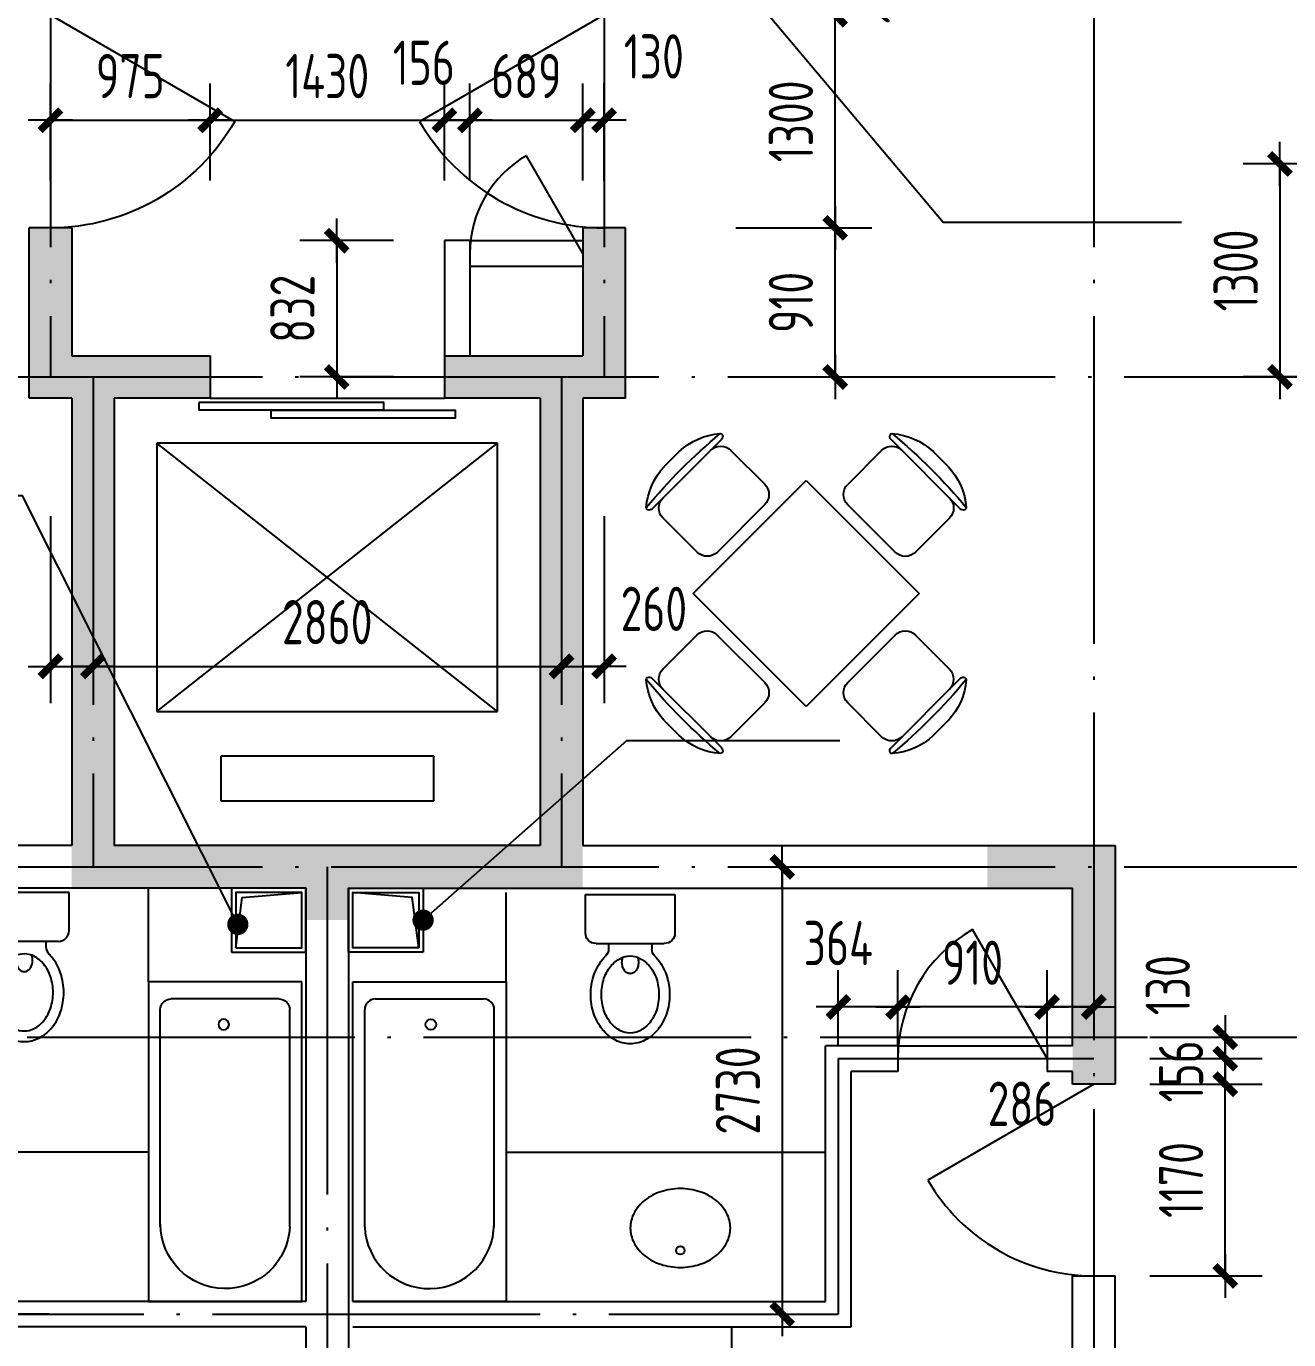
# Model space of a CAD drawing. Extents: x -726032 to 135930, y -151624 to 587044.
# Drawn here: x -375074 to -367367, y 469108 to 477124 of the extents above; entities that cross this region are included whole.
import ezdxf
from ezdxf.enums import TextEntityAlignment as Align

# ---------------------------------------------------------------- set-up
doc = ezdxf.new("R2010")
doc.units = 0
doc.header["$LTSCALE"] = 1000
doc.header["$MEASUREMENT"] = 0
doc.linetypes.add('DOTE', pattern=[2.42, 2, -0.2, 0.02, -0.2])
doc.layers.get('0').update_dxf_attribs({"linetype": 'CONTINUOUS'})
doc.layers.get('DEFPOINTS').update_dxf_attribs({"color": 1, "linetype": 'CONTINUOUS'})
for name, color, linetype in [('COLUMN', 170, 'CONTINUOUS'), ('DOTE', 8, 'DOTE'), ('GROUND', 45, 'CONTINUOUS'), ('LVTRY', 6, 'CONTINUOUS'), ('PUB_DIM', 245, 'CONTINUOUS'), ('STAIR', 42, 'CONTINUOUS'), ('WALL', 255, 'CONTINUOUS'), ('WINDOW', 155, 'CONTINUOUS'), ('WINDOW_TEXT', 7, 'CONTINUOUS'), ('家具', 252, 'CONTINUOUS'), ('引线', 213, 'CONTINUOUS')]:
    doc.layers.add(name, color=color, linetype=linetype)
doc.styles.add('DIM_FONT', font='isocp.shx', dxfattribs={"width": 0.8})
doc.styles.add('SIMPLEX', font='SIMPLEX.SHX')
doc.dimstyles.new('AXIS', dxfattribs={"dimtxt": 300, "dimasz": 1, "dimexe": 250, "dimexo": 300, "dimgap": 150, "dimtad": 1, "dimdec": 0, "dimzin": 0, "dimdsep": 46, "dimtxsty": 'DIM_FONT', "dimcen": 0.09, "dimse1": 1, "dimse2": 1, "dimclrt": 142, "dimadec": 0, "dimazin": 0, "dimtfac": 1, "dimtdec": 0, "dimtix": 1, "dimtmove": 2, "dimatfit": 3, "dimfxl": 1, "dimtolj": 1, "dimtzin": 0, "dimarcsym": 0})
doc.dimstyles.new('DIMA', dxfattribs={"dimtxt": 300, "dimasz": 1, "dimexe": 250, "dimexo": 300, "dimgap": 150, "dimtad": 1, "dimdec": 0, "dimzin": 0, "dimdsep": 46, "dimtxsty": 'DIM_FONT', "dimcen": 0.09, "dimse1": 1, "dimclrt": 142, "dimadec": 0, "dimazin": 0, "dimtfac": 1, "dimtdec": 0, "dimtix": 1, "dimtmove": 2, "dimatfit": 3, "dimfxl": 1, "dimtolj": 1, "dimtzin": 0, "dimarcsym": 0})
doc.dimstyles.new('DIMB', dxfattribs={"dimtxt": 300, "dimasz": 1, "dimexe": 250, "dimexo": 300, "dimgap": 150, "dimtad": 1, "dimdec": 0, "dimzin": 0, "dimdsep": 46, "dimtxsty": 'DIM_FONT', "dimcen": 0.09, "dimse2": 1, "dimclrt": 142, "dimadec": 0, "dimazin": 0, "dimtfac": 1, "dimtdec": 0, "dimtix": 1, "dimtmove": 2, "dimatfit": 3, "dimfxl": 1, "dimtolj": 1, "dimtzin": 0, "dimarcsym": 0})
doc.dimstyles.new('DIMN', dxfattribs={"dimtxt": 300, "dimasz": 1, "dimexe": 250, "dimexo": 300, "dimgap": 150, "dimtad": 1, "dimdec": 0, "dimzin": 0, "dimdsep": 46, "dimtxsty": 'DIM_FONT', "dimcen": 0.09, "dimclrt": 142, "dimadec": 0, "dimazin": 0, "dimtfac": 1, "dimtdec": 0, "dimtix": 1, "dimtmove": 2, "dimatfit": 3, "dimfxl": 1, "dimtolj": 1, "dimtzin": 0, "dimarcsym": 0})

# ---------------------------------------------------------------- blocks, each defined once
blk = doc.blocks.new('_DIMX')
blk.add_line((-150, 0), (150, 0))
at = {"const_width": 50}
blk.add_lwpolyline([(-70, -70), (70, 70)], dxfattribs=at)
blk = doc.blocks.new('*D530')
at = {"layer": 'DEFPOINTS', "color": 0, "transparency": 16777216}
for p in [(-373951.9, 476550.4), (-374926.9, 475913.9), (-373951.9, 475913.9)]:
    blk.add_point(p, dxfattribs=at)
at = {"layer": 'PUB_DIM', "color": 0, "lineweight": -2, "transparency": 16777216}
for p, q in [((-374926.9, 476183.9), (-374926.9, 476775.4)), ((-373951.9, 476183.9), (-373951.9, 476775.4)), ((-374926, 476550.4), (-373952.8, 476550.4))]:
    blk.add_line(p, q, dxfattribs=at)
at = {"layer": 'PUB_DIM', "color": 0, "lineweight": -2, "transparency": 16777216, "xscale": 0.9, "yscale": 0.9, "zscale": 0.9, "rotation": 180}
blk.add_blockref('_DIMX', (-374926.9, 476550.4), dxfattribs=at)
at = {"layer": 'PUB_DIM', "color": 0, "lineweight": -2, "transparency": 16777216, "xscale": 0.9, "yscale": 0.9, "zscale": 0.9}
blk.add_blockref('_DIMX', (-373951.9, 476550.4), dxfattribs=at)
at = {"layer": 'PUB_DIM', "color": 142, "transparency": 16777216, "insert": (-374439.4, 476820.4), "char_height": 270, "attachment_point": 5, "style": 'DIM_FONT'}
blk.add_mtext('\\A1;975', dxfattribs=at)
blk = doc.blocks.new('_LV29')
for p, q in [((-360, 0), (360, 0)), ((-360, -1500), (-360, 0)), ((360, 0), (360, -1500)), ((-254.1, -80), (254.1, -80)), ((-304.2, -1149.3), (-304.1, -130)), ((304.2, -1149.3), (304.1, -130)), ((360, -1500), (-360, -1500))]:
    blk.add_line(p, q)
blk.add_circle((6.2, -200), 25)
for centre, radius, start, end in [((-254.1, -130), 50, 90, 179.99558), ((254.1, -130), 50, 0.00442, 90), ((-0.7, -1136.2), 303.8, 182.45444, 359.74723)]:
    blk.add_arc(centre, radius, start, end)
blk = doc.blocks.new('*D532')
at = {"layer": 'DEFPOINTS', "color": 0, "transparency": 16777216}
for p in [(-374926.9, 474405.5), (-374666.9, 474405.5), (-374666.9, 473217.8)]:
    blk.add_point(p, dxfattribs=at)
at = {"layer": 'PUB_DIM', "color": 0, "lineweight": -2, "transparency": 16777216}
for p, q in [((-374926.9, 474135.5), (-374926.9, 472992.8)), ((-374927.8, 473217.8), (-374928.7, 473217.8)), ((-374926.9, 473217.8), (-374666.9, 473217.8)), ((-374666, 473217.8), (-374665.1, 473217.8))]:
    blk.add_line(p, q, dxfattribs=at)
at = {"layer": 'PUB_DIM', "color": 0, "lineweight": -2, "transparency": 16777216, "xscale": 0.9, "yscale": 0.9, "zscale": 0.9}
blk.add_blockref('_DIMX', (-374926.9, 473217.8), dxfattribs=at)
at = {"layer": 'PUB_DIM', "color": 0, "lineweight": -2, "transparency": 16777216, "xscale": 0.9, "yscale": 0.9, "zscale": 0.9, "rotation": 180}
blk.add_blockref('_DIMX', (-374666.9, 473217.8), dxfattribs=at)
at = {"layer": 'PUB_DIM', "color": 142, "transparency": 16777216, "insert": (-375317.6, 473568.9), "char_height": 270, "attachment_point": 5, "style": 'DIM_FONT'}
blk.add_mtext('\\A1;260', dxfattribs=at)
blk = doc.blocks.new('_DBLK')
blk.add_line((-0.5, 0), (0, -0.866))
blk.add_arc((-0.5, 0), 1, 300, 0)
at = {"layer": 'WINDOW_TEXT', "style": 'SIMPLEX', "flags": 9}
blk.add_attdef('A', text='', height=1, dxfattribs=at).set_placement((0, 1.5), align=Align.MIDDLE)
blk = doc.blocks.new('_LV5')
for p, q in [((210.1, 0), (-210.1, 0)), ((-210.1, 0), (-210.1, -180)), ((210.1, -180), (210.1, 0)), ((160.1, -230), (-160.1, -230)), ((-101.4, -230), (-101.4, -254.3)), ((101.4, -230), (101.4, -254.1))]:
    blk.add_line(p, q)
blk.add_lwpolyline([(-135.1, -469.4, 0.080312), (-123, -544.2, 0.089014), (-91.8, -601.5, 0.104918), (-45.6, -639.3, 0.119812), (0.1, -650.4, 0.119812), (45.8, -639.3, 0.104918), (92, -601.5, 0.089014), (123.2, -544.2, 0.080312), (135.3, -469.4, 0.080312), (123.2, -394.6, 0.089014), (92, -337.3, 0.104918), (45.8, -299.5, 0.119812), (0.1, -288.4, 0.119812), (-45.6, -299.5, 0.104918), (-91.8, -337.3, 0.089014), (-123, -394.6, 0.080312)], format="xyb", close=True)
for points in [[(-38.7, -318.5, 0.073567), (-35.6, -339.5, 0.084454), (-27.4, -356, 0.10642), (-14.1, -367.8, 0.129709), (0, -371.5, 0.129709), (14.1, -367.8, 0.10642), (27.4, -356, 0.084454), (35.6, -339.5, 0.073567), (38.7, -318.5, 0.073567), (35.6, -297.5, 0.014016), (34.7, -294.6, 0.10642)], [(-34.7, -294.7, 0.013578), (-35.6, -297.5, 0.073567), (-38.7, -318.5, 0.073567)]]:
    blk.add_lwpolyline(points, format="xyb")
for centre, radius, start, end in [((-160.1, -180), 50, 180, 270), ((160.1, -180), 50, 270, 0), ((52.2, -452.8), 234.6, 141.28635, 161.63333), ((20.4, -427.3), 193.8, 134.81437, 141.28635), ((-151.4, -254.3), 50, 314.81437, 0), ((151.4, -254.1), 50, 180, 225.25549), ((-20.2, -427.3), 193.8, 38.71365, 45.25549), ((-52, -452.8), 234.6, 18.36667, 38.71365), ((102.3, -469.4), 287.4, 161.63333, 180), ((-102.1, -469.4), 287.4, 0, 18.36667), ((102.3, -469.4), 287.4, 180, 198.36667), ((-102.1, -469.4), 287.4, 341.63333, 0), ((52.2, -486), 234.6, 198.36667, 218.71365), ((-52, -486), 234.6, 321.28635, 341.63333), ((20.4, -511.6), 193.8, 218.71365, 242.67141), ((-20.2, -511.6), 193.8, 297.32859, 321.28635), ((0.1, -550.8), 149.6, 242.67141, 270), ((0.1, -550.8), 149.6, 270, 297.32859)]:
    blk.add_arc(centre, radius, start, end)
blk = doc.blocks.new('*D1753')
at = {"layer": 'DEFPOINTS', "color": 0, "transparency": 16777216}
for p in [(-374666.9, 471994), (-375533.9, 469264), (-374666.9, 469264)]:
    blk.add_point(p, dxfattribs=at)
at = {"layer": 'PUB_DIM', "color": 0, "lineweight": -2, "transparency": 16777216}
for p, q in [((-375533.9, 471993.1), (-375533.9, 469264.9)), ((-374936.9, 469264), (-375758.9, 469264))]:
    blk.add_line(p, q, dxfattribs=at)
at = {"layer": 'PUB_DIM', "color": 0, "lineweight": -2, "transparency": 16777216, "xscale": 0.9, "yscale": 0.9, "zscale": 0.9}
for p, rotation in [((-375533.9, 471994), 90), ((-375533.9, 469264), 270)]:
    blk.add_blockref('_DIMX', p, dxfattribs=dict(at, rotation=rotation))
at = {"layer": 'PUB_DIM', "color": 142, "transparency": 16777216, "insert": (-375803.9, 470629), "char_height": 270, "attachment_point": 5, "rotation": 90, "style": 'DIM_FONT'}
blk.add_mtext('\\A1;2730', dxfattribs=at)
blk = doc.blocks.new('*D1792')
at = {"layer": 'DEFPOINTS', "color": 0, "transparency": 16777216}
for p in [(-368842.9, 471139.2), (-368842.9, 470628.3), (-368556.9, 470628.3)]:
    blk.add_point(p, dxfattribs=at)
at = {"layer": 'PUB_DIM', "color": 0, "lineweight": -2, "transparency": 16777216}
for p, q in [((-368842.9, 470898.3), (-368842.9, 471364.2)), ((-368557.8, 471139.2), (-368842, 471139.2))]:
    blk.add_line(p, q, dxfattribs=at)
at = {"layer": 'PUB_DIM', "color": 0, "lineweight": -2, "transparency": 16777216, "xscale": 0.9, "yscale": 0.9, "zscale": 0.9, "rotation": 180}
blk.add_blockref('_DIMX', (-368842.9, 471139.2), dxfattribs=at)
at = {"layer": 'PUB_DIM', "color": 0, "lineweight": -2, "transparency": 16777216, "xscale": 0.9, "yscale": 0.9, "zscale": 0.9}
blk.add_blockref('_DIMX', (-368556.9, 471139.2), dxfattribs=at)
at = {"layer": 'PUB_DIM', "color": 142, "transparency": 16777216, "insert": (-368995.5, 470548.3), "char_height": 270, "attachment_point": 5, "style": 'DIM_FONT'}
blk.add_mtext('\\A1;286', dxfattribs=at)
blk = doc.blocks.new('*D1793')
at = {"layer": 'DEFPOINTS', "color": 0, "transparency": 16777216}
for p in [(-369752.9, 471139.2), (-369752.9, 470628.3), (-368842.9, 470628.3)]:
    blk.add_point(p, dxfattribs=at)
at = {"layer": 'PUB_DIM', "color": 0, "lineweight": -2, "transparency": 16777216}
for p, q in [((-369752.9, 470898.3), (-369752.9, 471364.2)), ((-368843.8, 471139.2), (-369752, 471139.2))]:
    blk.add_line(p, q, dxfattribs=at)
at = {"layer": 'PUB_DIM', "color": 0, "lineweight": -2, "transparency": 16777216, "xscale": 0.9, "yscale": 0.9, "zscale": 0.9, "rotation": 180}
blk.add_blockref('_DIMX', (-369752.9, 471139.2), dxfattribs=at)
at = {"layer": 'PUB_DIM', "color": 0, "lineweight": -2, "transparency": 16777216, "xscale": 0.9, "yscale": 0.9, "zscale": 0.9}
blk.add_blockref('_DIMX', (-368842.9, 471139.2), dxfattribs=at)
at = {"layer": 'PUB_DIM', "color": 142, "transparency": 16777216, "insert": (-369297.9, 471409.2), "char_height": 270, "attachment_point": 5, "style": 'DIM_FONT'}
blk.add_mtext('\\A1;910', dxfattribs=at)
blk = doc.blocks.new('*D1794')
at = {"layer": 'DEFPOINTS', "color": 0, "transparency": 16777216}
for p in [(-370116.9, 471139.2), (-370116.9, 470628.3), (-369752.9, 470628.3)]:
    blk.add_point(p, dxfattribs=at)
at = {"layer": 'PUB_DIM', "color": 0, "lineweight": -2, "transparency": 16777216}
for p, q in [((-370116.9, 470898.3), (-370116.9, 471364.2)), ((-369753.8, 471139.2), (-370116, 471139.2))]:
    blk.add_line(p, q, dxfattribs=at)
at = {"layer": 'PUB_DIM', "color": 0, "lineweight": -2, "transparency": 16777216, "xscale": 0.9, "yscale": 0.9, "zscale": 0.9, "rotation": 180}
blk.add_blockref('_DIMX', (-370116.9, 471139.2), dxfattribs=at)
at = {"layer": 'PUB_DIM', "color": 0, "lineweight": -2, "transparency": 16777216, "xscale": 0.9, "yscale": 0.9, "zscale": 0.9}
blk.add_blockref('_DIMX', (-369752.9, 471139.2), dxfattribs=at)
at = {"layer": 'PUB_DIM', "color": 142, "transparency": 16777216, "insert": (-370116.9, 471529.2), "char_height": 270, "attachment_point": 5, "style": 'DIM_FONT'}
blk.add_mtext('\\A1;364', dxfattribs=at)
blk = doc.blocks.new('*D1795')
at = {"layer": 'DEFPOINTS', "color": 0, "transparency": 16777216}
for p in [(-368484.8, 470824), (-367754.6, 470824), (-368484.8, 470668)]:
    blk.add_point(p, dxfattribs=at)
at = {"layer": 'PUB_DIM', "color": 0, "lineweight": -2, "transparency": 16777216}
for p, q in [((-368214.8, 470824), (-367529.6, 470824)), ((-367754.6, 470824.9), (-367754.6, 470825.8)), ((-367754.6, 470668), (-367754.6, 470824)), ((-367754.6, 470667.1), (-367754.6, 470666.2))]:
    blk.add_line(p, q, dxfattribs=at)
at = {"layer": 'PUB_DIM', "color": 0, "lineweight": -2, "transparency": 16777216, "xscale": 0.9, "yscale": 0.9, "zscale": 0.9}
for p, rotation in [((-367754.6, 470824), 270), ((-367754.6, 470668), 90)]:
    blk.add_blockref('_DIMX', p, dxfattribs=dict(at, rotation=rotation))
at = {"layer": 'PUB_DIM', "color": 142, "transparency": 16777216, "insert": (-368024.6, 470746), "char_height": 270, "attachment_point": 5, "rotation": 90, "style": 'DIM_FONT'}
blk.add_mtext('\\A1;156', dxfattribs=at)
blk = doc.blocks.new('*D590')
at = {"layer": 'DEFPOINTS', "color": 0, "transparency": 16777216}
for p in [(-368484.8, 470954), (-367754.6, 470954), (-368484.8, 470824)]:
    blk.add_point(p, dxfattribs=at)
at = {"layer": 'PUB_DIM', "color": 0, "lineweight": -2, "transparency": 16777216}
for p, q in [((-368214.8, 470954), (-367529.6, 470954)), ((-367754.6, 470954.9), (-367754.6, 470955.8)), ((-367754.6, 470824), (-367754.6, 470954)), ((-368214.8, 470824), (-367529.6, 470824)), ((-367754.6, 470823.1), (-367754.6, 470822.2))]:
    blk.add_line(p, q, dxfattribs=at)
at = {"layer": 'PUB_DIM', "color": 0, "lineweight": -2, "transparency": 16777216, "xscale": 0.9, "yscale": 0.9, "zscale": 0.9}
for p, rotation in [((-367754.6, 470954), 270), ((-367754.6, 470824), 90)]:
    blk.add_blockref('_DIMX', p, dxfattribs=dict(at, rotation=rotation))
at = {"layer": 'PUB_DIM', "color": 142, "transparency": 16777216, "insert": (-368105.6, 471271.9), "char_height": 270, "attachment_point": 5, "rotation": 90, "style": 'DIM_FONT'}
blk.add_mtext('\\A1;130', dxfattribs=at)
blk = doc.blocks.new('*D591')
at = {"layer": 'DEFPOINTS', "color": 0, "transparency": 16777216}
for p in [(-368484.8, 470668), (-367754.6, 470668), (-368484.8, 469498)]:
    blk.add_point(p, dxfattribs=at)
at = {"layer": 'PUB_DIM', "color": 0, "lineweight": -2, "transparency": 16777216}
for p, q in [((-368214.8, 470668), (-367529.6, 470668)), ((-367754.6, 469498.9), (-367754.6, 470667.1)), ((-368214.8, 469498), (-367529.6, 469498))]:
    blk.add_line(p, q, dxfattribs=at)
at = {"layer": 'PUB_DIM', "color": 0, "lineweight": -2, "transparency": 16777216, "xscale": 0.9, "yscale": 0.9, "zscale": 0.9}
for p, rotation in [((-367754.6, 470668), 90), ((-367754.6, 469498), 270)]:
    blk.add_blockref('_DIMX', p, dxfattribs=dict(at, rotation=rotation))
at = {"layer": 'PUB_DIM', "color": 142, "transparency": 16777216, "insert": (-368024.6, 470083), "char_height": 270, "attachment_point": 5, "rotation": 90, "style": 'DIM_FONT'}
blk.add_mtext('\\A1;1170', dxfattribs=at)
blk = doc.blocks.new('*D593')
at = {"layer": 'DEFPOINTS', "color": 0, "transparency": 16777216}
for p in [(-366431.9, 476284), (-367420.9, 474984), (-366457.9, 474984)]:
    blk.add_point(p, dxfattribs=at)
at = {"layer": 'PUB_DIM', "color": 0, "lineweight": -2, "transparency": 16777216}
for p, q in [((-366701.9, 476284), (-367645.9, 476284)), ((-367420.9, 476283.1), (-367420.9, 474984.9)), ((-366727.9, 474984), (-367645.9, 474984))]:
    blk.add_line(p, q, dxfattribs=at)
at = {"layer": 'PUB_DIM', "color": 0, "lineweight": -2, "transparency": 16777216, "xscale": 0.9, "yscale": 0.9, "zscale": 0.9}
for p, rotation in [((-367420.9, 476284), 90), ((-367420.9, 474984), 270)]:
    blk.add_blockref('_DIMX', p, dxfattribs=dict(at, rotation=rotation))
at = {"layer": 'PUB_DIM', "color": 142, "transparency": 16777216, "insert": (-367690.9, 475634), "char_height": 270, "attachment_point": 5, "rotation": 90, "style": 'DIM_FONT'}
blk.add_mtext('\\A1;1300', dxfattribs=at)
blk = doc.blocks.new('*D1803')
at = {"layer": 'DEFPOINTS', "color": 0, "transparency": 16777216}
for p in [(-371546.9, 476550.4), (-371676.9, 475913.9), (-371546.9, 475913.9)]:
    blk.add_point(p, dxfattribs=at)
at = {"layer": 'PUB_DIM', "color": 0, "lineweight": -2, "transparency": 16777216}
for p, q in [((-371546.9, 476183.9), (-371546.9, 476775.4)), ((-371677.8, 476550.4), (-371678.7, 476550.4)), ((-371676.9, 476550.4), (-371546.9, 476550.4)), ((-371546, 476550.4), (-371545.1, 476550.4))]:
    blk.add_line(p, q, dxfattribs=at)
at = {"layer": 'PUB_DIM', "color": 0, "lineweight": -2, "transparency": 16777216, "xscale": 0.9, "yscale": 0.9, "zscale": 0.9}
blk.add_blockref('_DIMX', (-371676.9, 476550.4), dxfattribs=at)
at = {"layer": 'PUB_DIM', "color": 0, "lineweight": -2, "transparency": 16777216, "xscale": 0.9, "yscale": 0.9, "zscale": 0.9, "rotation": 180}
blk.add_blockref('_DIMX', (-371546.9, 476550.4), dxfattribs=at)
at = {"layer": 'PUB_DIM', "color": 142, "transparency": 16777216, "insert": (-371243.1, 476940.4), "char_height": 270, "attachment_point": 5, "style": 'DIM_FONT'}
blk.add_mtext('\\A1;130', dxfattribs=at)
blk = doc.blocks.new('*D598')
at = {"layer": 'DEFPOINTS', "color": 0, "transparency": 16777216}
for p in [(-372365.9, 476550.4), (-372521.9, 475913.9), (-372365.9, 475913.9)]:
    blk.add_point(p, dxfattribs=at)
at = {"layer": 'PUB_DIM', "color": 0, "lineweight": -2, "transparency": 16777216}
for p, q in [((-372521.9, 476183.9), (-372521.9, 476775.4)), ((-372365.9, 476183.9), (-372365.9, 476775.4)), ((-372522.8, 476550.4), (-372523.7, 476550.4)), ((-372521.9, 476550.4), (-372365.9, 476550.4)), ((-372365, 476550.4), (-372364.1, 476550.4))]:
    blk.add_line(p, q, dxfattribs=at)
at = {"layer": 'PUB_DIM', "color": 0, "lineweight": -2, "transparency": 16777216, "xscale": 0.9, "yscale": 0.9, "zscale": 0.9}
blk.add_blockref('_DIMX', (-372521.9, 476550.4), dxfattribs=at)
at = {"layer": 'PUB_DIM', "color": 0, "lineweight": -2, "transparency": 16777216, "xscale": 0.9, "yscale": 0.9, "zscale": 0.9, "rotation": 180}
blk.add_blockref('_DIMX', (-372365.9, 476550.4), dxfattribs=at)
at = {"layer": 'PUB_DIM', "color": 142, "transparency": 16777216, "insert": (-372647.3, 476901.4), "char_height": 270, "attachment_point": 5, "style": 'DIM_FONT'}
blk.add_mtext('\\A1;156', dxfattribs=at)
blk = doc.blocks.new('*D599')
at = {"layer": 'DEFPOINTS', "color": 0, "transparency": 16777216}
for p in [(-372521.9, 476550.4), (-373951.9, 475913.9), (-372521.9, 475913.9)]:
    blk.add_point(p, dxfattribs=at)
at = {"layer": 'PUB_DIM', "color": 0, "lineweight": -2, "transparency": 16777216}
for p, q in [((-373951.9, 476183.9), (-373951.9, 476775.4)), ((-372521.9, 476183.9), (-372521.9, 476775.4)), ((-373951, 476550.4), (-372522.8, 476550.4))]:
    blk.add_line(p, q, dxfattribs=at)
at = {"layer": 'PUB_DIM', "color": 0, "lineweight": -2, "transparency": 16777216, "xscale": 0.9, "yscale": 0.9, "zscale": 0.9, "rotation": 180}
blk.add_blockref('_DIMX', (-373951.9, 476550.4), dxfattribs=at)
at = {"layer": 'PUB_DIM', "color": 0, "lineweight": -2, "transparency": 16777216, "xscale": 0.9, "yscale": 0.9, "zscale": 0.9}
blk.add_blockref('_DIMX', (-372521.9, 476550.4), dxfattribs=at)
at = {"layer": 'PUB_DIM', "color": 142, "transparency": 16777216, "insert": (-373236.9, 476820.4), "char_height": 270, "attachment_point": 5, "style": 'DIM_FONT'}
blk.add_mtext('\\A1;1430', dxfattribs=at)
blk = doc.blocks.new('*D600')
at = {"layer": 'DEFPOINTS', "color": 0, "transparency": 16777216}
for p in [(-371676.9, 476550.4), (-372365.9, 475913.9), (-371676.9, 475913.9)]:
    blk.add_point(p, dxfattribs=at)
at = {"layer": 'PUB_DIM', "color": 0, "lineweight": -2, "transparency": 16777216}
for p, q in [((-372365.9, 476183.9), (-372365.9, 476775.4)), ((-371676.9, 476183.9), (-371676.9, 476775.4)), ((-372365, 476550.4), (-371677.8, 476550.4))]:
    blk.add_line(p, q, dxfattribs=at)
at = {"layer": 'PUB_DIM', "color": 0, "lineweight": -2, "transparency": 16777216, "xscale": 0.9, "yscale": 0.9, "zscale": 0.9, "rotation": 180}
blk.add_blockref('_DIMX', (-372365.9, 476550.4), dxfattribs=at)
at = {"layer": 'PUB_DIM', "color": 0, "lineweight": -2, "transparency": 16777216, "xscale": 0.9, "yscale": 0.9, "zscale": 0.9}
blk.add_blockref('_DIMX', (-371676.9, 476550.4), dxfattribs=at)
at = {"layer": 'PUB_DIM', "color": 142, "transparency": 16777216, "insert": (-372021.4, 476820.4), "char_height": 270, "attachment_point": 5, "style": 'DIM_FONT'}
blk.add_mtext('\\A1;689', dxfattribs=at)
blk = doc.blocks.new('_LIFTD')
for points in [[(-0.5476, -0.6024), (-0.5476, -0.7742), (0.2411, -0.7742), (0.2411, -0.6024), (-0.5476, -0.6024)], [(-0.2411, -0.7836), (-0.2411, -0.9554), (0.5476, -0.9554), (0.5476, -0.7836), (-0.2411, -0.7836)]]:
    blk.add_lwpolyline(points)
blk = doc.blocks.new('_LV4')
blk.add_lwpolyline([(0, -520, 0.078966), (92.3, -505.3, 0.088152), (166.2, -465.8, 0.105269), (218.1, -403.4, 0.121685), (235, -335, 0.121685), (218.1, -266.6, 0.105269), (166.2, -204.2, 0.088152), (92.3, -164.7, 0.078966), (0, -150, 0.078966), (-92.3, -164.7, 0.088152), (-166.2, -204.2, 0.105269), (-218.1, -266.6, 0.121685), (-235, -335, 0.121685), (-218.1, -403.4, 0.105269), (-166.2, -465.8, 0.088152), (-92.3, -505.3, 0.078966)], format="xyb", close=True)
blk.add_circle((0, -230), 20)
blk = doc.blocks.new('*D603')
at = {"layer": 'DEFPOINTS', "color": 0, "transparency": 16777216}
for p in [(-372563.3, 475816), (-373179.2, 474984), (-372563.3, 474984)]:
    blk.add_point(p, dxfattribs=at)
at = {"layer": 'PUB_DIM', "color": 0, "lineweight": -2, "transparency": 16777216}
for p, q in [((-372833.3, 475816), (-373404.2, 475816)), ((-373179.2, 475815.1), (-373179.2, 474984.9)), ((-372833.3, 474984), (-373404.2, 474984))]:
    blk.add_line(p, q, dxfattribs=at)
at = {"layer": 'PUB_DIM', "color": 0, "lineweight": -2, "transparency": 16777216, "xscale": 0.9, "yscale": 0.9, "zscale": 0.9}
for p, rotation in [((-373179.2, 475816), 90), ((-373179.2, 474984), 270)]:
    blk.add_blockref('_DIMX', p, dxfattribs=dict(at, rotation=rotation))
at = {"layer": 'PUB_DIM', "color": 142, "transparency": 16777216, "insert": (-373449.3, 475400), "char_height": 270, "attachment_point": 5, "rotation": 90, "style": 'DIM_FONT'}
blk.add_mtext('\\A1;832', dxfattribs=at)
blk = doc.blocks.new('M_A1SFU')
blk.add_line((-0.5, 0), (0, -0.866))
blk.add_arc((-0.5, 0), 1, 300, 0)
blk = doc.blocks.new('*D1808')
at = {"layer": 'DEFPOINTS', "color": 0, "transparency": 16777216}
for p in [(-371013.2, 475894), (-370136.5, 475894), (-371013.2, 474984)]:
    blk.add_point(p, dxfattribs=at)
at = {"layer": 'PUB_DIM', "color": 0, "lineweight": -2, "transparency": 16777216}
for p, q in [((-370743.2, 475894), (-369911.5, 475894)), ((-370136.5, 474984.9), (-370136.5, 475893.1))]:
    blk.add_line(p, q, dxfattribs=at)
at = {"layer": 'PUB_DIM', "color": 0, "lineweight": -2, "transparency": 16777216, "xscale": 0.9, "yscale": 0.9, "zscale": 0.9}
for p, rotation in [((-370136.5, 475894), 90), ((-370136.5, 474984), 270)]:
    blk.add_blockref('_DIMX', p, dxfattribs=dict(at, rotation=rotation))
at = {"layer": 'PUB_DIM', "color": 142, "transparency": 16777216, "insert": (-370406.5, 475439), "char_height": 270, "attachment_point": 5, "rotation": 90, "style": 'DIM_FONT'}
blk.add_mtext('\\A1;910', dxfattribs=at)
blk = doc.blocks.new('*D1809')
at = {"layer": 'DEFPOINTS', "color": 0, "transparency": 16777216}
for p in [(-371013.2, 477194), (-370136.5, 477194), (-371013.2, 475894)]:
    blk.add_point(p, dxfattribs=at)
at = {"layer": 'PUB_DIM', "color": 0, "lineweight": -2, "transparency": 16777216}
for p, q in [((-370743.2, 477194), (-369911.5, 477194)), ((-370136.5, 475894.9), (-370136.5, 477193.1))]:
    blk.add_line(p, q, dxfattribs=at)
at = {"layer": 'PUB_DIM', "color": 0, "lineweight": -2, "transparency": 16777216, "xscale": 0.9, "yscale": 0.9, "zscale": 0.9}
for p, rotation in [((-370136.5, 477194), 90), ((-370136.5, 475894), 270)]:
    blk.add_blockref('_DIMX', p, dxfattribs=dict(at, rotation=rotation))
at = {"layer": 'PUB_DIM', "color": 142, "transparency": 16777216, "insert": (-370406.5, 476544), "char_height": 270, "attachment_point": 5, "rotation": 90, "style": 'DIM_FONT'}
blk.add_mtext('\\A1;1300', dxfattribs=at)
blk = doc.blocks.new('*D1810')
at = {"layer": 'DEFPOINTS', "color": 0, "transparency": 16777216}
for p in [(-371013.2, 477324), (-370136.5, 477324), (-371013.2, 477194)]:
    blk.add_point(p, dxfattribs=at)
at = {"layer": 'PUB_DIM', "color": 0, "lineweight": -2, "transparency": 16777216}
for p, q in [((-370743.2, 477324), (-369911.5, 477324)), ((-370136.5, 477324.9), (-370136.5, 477325.8)), ((-370136.5, 477194), (-370136.5, 477324)), ((-370136.5, 477193.1), (-370136.5, 477192.2))]:
    blk.add_line(p, q, dxfattribs=at)
at = {"layer": 'PUB_DIM', "color": 0, "lineweight": -2, "transparency": 16777216, "xscale": 0.9, "yscale": 0.9, "zscale": 0.9}
for p, rotation in [((-370136.5, 477324), 270), ((-370136.5, 477194), 90)]:
    blk.add_blockref('_DIMX', p, dxfattribs=dict(at, rotation=rotation))
at = {"layer": 'PUB_DIM', "color": 142, "transparency": 16777216, "insert": (-369746.5, 477324), "char_height": 270, "attachment_point": 5, "rotation": 90, "style": 'DIM_FONT'}
blk.add_mtext('\\A1;130', dxfattribs=at)
blk = doc.blocks.new('M_C31TFZ')
for p, q in [((-728.8, 395.1), (-403.6, 720.3)), ((392.7, 720.5), (717.9, 395.3)), ((-672, 593.4), (-601.9, 663.5)), ((-359.4, 669.1), (-200.3, 510)), ((348.5, 669.3), (189.4, 510.2)), ((591, 663.6), (661.1, 593.5)), ((-5.3, 527.4), (-535.7, -3)), ((525, -3), (-5.3, 527.4)), ((-423, 191.8), (-200.3, 414.5)), ((189.4, 414.7), (412.1, 192)), ((-677.6, 350.9), (-518.5, 191.8)), ((666.7, 351.1), (507.6, 192)), ((-535.7, -3), (-5.3, -533.3)), ((-5.3, -533.3), (525, -3)), ((-677.4, -357), (-518.3, -197.9)), ((-200.1, -420.6), (-422.8, -197.9)), ((412.3, -197.7), (189.6, -420.4)), ((666.9, -356.8), (507.8, -197.7)), ((-403.4, -726.5), (-728.6, -401.2)), ((718.1, -401), (392.9, -726.3)), ((-359.2, -675.2), (-200.1, -516.1)), ((348.7, -675), (189.6, -515.9)), ((-601.7, -669.6), (-671.8, -599.5)), ((661.3, -599.3), (591.2, -669.4))]:
    blk.add_line(p, q)
for centre, radius, start, end in [((1327.3, -1335.8), 2712.7, 129.8023, 140.1977), ((-385.7, 433.5), 315.6, 94.27346, 133.23486), ((-408.5, 738.3), 10, 22.33001, 94.27346), ((-417.7, 734.5), 20, 315, 22.33001), ((406.8, 734.7), 20, 157.66999, 225), ((397.6, 738.5), 10, 85.72654, 157.66999), ((-1338.2, -1335.6), 2712.7, 39.8023, 50.1977), ((374.8, 433.7), 315.6, 46.76514, 85.72654), ((-407.1, 621.3), 67.5, 45, 135), ((396.2, 621.5), 67.5, 45, 135), ((-442, 377.2), 315.6, 136.76514, 175.72654), ((431.2, 377.4), 315.6, 4.27346, 43.23486), ((-248, 462.2), 67.5, 315, 45), ((237.1, 462.4), 67.5, 135, 225), ((-629.8, 398.6), 67.5, 135, 225), ((619, 398.8), 67.5, 315, 45), ((-746.8, 399.9), 10, 175.72654, 247.66999), ((-743, 409.2), 20, 247.66999, 315), ((732.1, 409.4), 20, 225, 292.33001), ((735.9, 400.1), 10, 292.33001, 4.27346), ((-470.7, 239.5), 67.5, 225, 315), ((459.9, 239.7), 67.5, 225, 315), ((-470.5, -245.6), 67.5, 45, 135), ((460.1, -245.4), 67.5, 45, 135), ((-629.6, -404.7), 67.5, 135, 225), ((619.2, -404.5), 67.5, 315, 45), ((-746.6, -406.1), 10, 112.33001, 184.27346), ((-441.8, -383.3), 315.6, 184.27346, 223.23486), ((1327.5, 1329.7), 2712.7, 219.8023, 230.1977), ((-742.8, -415.3), 20, 45, 112.33001), ((-247.8, -468.4), 67.5, 315, 45), ((237.3, -468.2), 67.5, 135, 225), ((-1338, 1329.9), 2712.7, 309.8023, 320.1977), ((431.3, -383.1), 315.6, 316.76514, 355.72654), ((732.3, -415.1), 20, 67.66999, 135), ((736.1, -405.9), 10, 355.72654, 67.66999), ((-385.5, -439.7), 315.6, 226.76514, 265.72654), ((-406.9, -627.5), 67.5, 225, 315), ((396.4, -627.3), 67.5, 225, 315), ((375, -439.5), 315.6, 274.27346, 313.23486), ((-417.5, -740.6), 20, 337.66999, 45), ((407, -740.4), 20, 135, 202.33001), ((-408.3, -744.4), 10, 265.72654, 337.66999), ((397.8, -744.2), 10, 202.33001, 274.27346)]:
    blk.add_arc(centre, radius, start, end)
at = {"width": 0.8, "flags": 9}
for tag in ['XSIZE', 'YSIZE']:
    blk.add_attdef(tag, (0, 0), '', height=0.5, dxfattribs=at)
blk = doc.blocks.new('*D1811')
at = {"layer": 'DEFPOINTS', "color": 0, "transparency": 16777216}
for p in [(-371326.9, 471994), (-371326.9, 469264), (-370459.9, 469264)]:
    blk.add_point(p, dxfattribs=at)
at = {"layer": 'PUB_DIM', "color": 0, "lineweight": -2, "transparency": 16777216}
for p, q in [((-370459.9, 471993.1), (-370459.9, 469264.9)), ((-371056.9, 469264), (-370234.9, 469264))]:
    blk.add_line(p, q, dxfattribs=at)
at = {"layer": 'PUB_DIM', "color": 0, "lineweight": -2, "transparency": 16777216, "xscale": 0.9, "yscale": 0.9, "zscale": 0.9}
for p, rotation in [((-370459.9, 471994), 90), ((-370459.9, 469264), 270)]:
    blk.add_blockref('_DIMX', p, dxfattribs=dict(at, rotation=rotation))
at = {"layer": 'PUB_DIM', "color": 142, "transparency": 16777216, "insert": (-370729.9, 470629), "char_height": 270, "attachment_point": 5, "rotation": 90, "style": 'DIM_FONT'}
blk.add_mtext('\\A1;2730', dxfattribs=at)
blk = doc.blocks.new('*D3885')
at = {"layer": 'DEFPOINTS', "color": 0, "transparency": 16777216}
for p in [(-374666.9, 474405.5), (-371806.9, 474405.5), (-371806.9, 473217.8)]:
    blk.add_point(p, dxfattribs=at)
at = {"layer": 'PUB_DIM', "color": 0, "lineweight": -2, "transparency": 16777216}
blk.add_line((-374666, 473217.8), (-371807.8, 473217.8), dxfattribs=at)
at = {"layer": 'PUB_DIM', "color": 0, "lineweight": -2, "transparency": 16777216, "xscale": 0.9, "yscale": 0.9, "zscale": 0.9, "rotation": 180}
blk.add_blockref('_DIMX', (-374666.9, 473217.8), dxfattribs=at)
at = {"layer": 'PUB_DIM', "color": 0, "lineweight": -2, "transparency": 16777216, "xscale": 0.9, "yscale": 0.9, "zscale": 0.9}
blk.add_blockref('_DIMX', (-371806.9, 473217.8), dxfattribs=at)
at = {"layer": 'PUB_DIM', "color": 142, "transparency": 16777216, "insert": (-373236.9, 473487.9), "char_height": 270, "attachment_point": 5, "style": 'DIM_FONT'}
blk.add_mtext('\\A1;2860', dxfattribs=at)
blk = doc.blocks.new('*D3886')
at = {"layer": 'DEFPOINTS', "color": 0, "transparency": 16777216}
for p in [(-371806.9, 474405.5), (-371546.9, 474405.5), (-371546.9, 473217.8)]:
    blk.add_point(p, dxfattribs=at)
at = {"layer": 'PUB_DIM', "color": 0, "lineweight": -2, "transparency": 16777216}
for p, q in [((-371546.9, 474135.5), (-371546.9, 472992.8)), ((-371807.8, 473217.8), (-371808.7, 473217.8)), ((-371806.9, 473217.8), (-371546.9, 473217.8)), ((-371546, 473217.8), (-371545.1, 473217.8))]:
    blk.add_line(p, q, dxfattribs=at)
at = {"layer": 'PUB_DIM', "color": 0, "lineweight": -2, "transparency": 16777216, "xscale": 0.9, "yscale": 0.9, "zscale": 0.9}
blk.add_blockref('_DIMX', (-371806.9, 473217.8), dxfattribs=at)
at = {"layer": 'PUB_DIM', "color": 0, "lineweight": -2, "transparency": 16777216, "xscale": 0.9, "yscale": 0.9, "zscale": 0.9, "rotation": 180}
blk.add_blockref('_DIMX', (-371546.9, 473217.8), dxfattribs=at)
at = {"layer": 'PUB_DIM', "color": 142, "transparency": 16777216, "insert": (-371242.9, 473568.9), "char_height": 270, "attachment_point": 5, "style": 'DIM_FONT'}
blk.add_mtext('\\A1;260', dxfattribs=at)

msp = doc.modelspace()

# ---------------------------------------------------------------- linework, layer by layer
at = {"layer": 'COLUMN'}
for points in [[(-375056.9, 475894), (-375056.9, 474854), (-374796.9, 475894), (-374796.9, 474854)], [(-371676.9, 475114), (-371416.9, 474854), (-371676.9, 475894), (-371416.9, 475894)], [(-374796.9, 475114), (-374536.9, 474854), (-373951.9, 475114), (-373951.9, 474854)], [(-374796.9, 475114), (-374796.9, 471864), (-374536.9, 474854), (-374536.9, 471864)], [(-372521.9, 475114), (-372521.9, 474854), (-371676.9, 475114), (-371416.9, 474854)], [(-371936.9, 474854), (-371936.9, 471864), (-371676.9, 474854), (-371676.9, 471864)], [(-374536.9, 472124), (-374536.9, 471864), (-371936.9, 472124), (-371936.9, 471864)], [(-369206.9, 472124), (-369206.9, 471864), (-368426.9, 472124), (-368686.9, 471864)], [(-368686.9, 470668), (-368686.9, 471864), (-368426.9, 470668), (-368426.9, 472124)], [(-373366.9, 471864), (-373366.9, 471669), (-373106.9, 471864), (-373106.9, 471669)]]:
    msp.add_solid(points, dxfattribs=at)
at = {"layer": 'DOTE'}
for p, q in [((-374926.9, 487455.9), (-374926.9, 474984)), ((-371546.9, 487455.9), (-371546.9, 474984)), ((-368556.9, 487455.9), (-368556.9, 459611.9)), ((-385312.2, 474984), (-315680.4, 474984)), ((-374666.9, 474984), (-374666.9, 471994)), ((-371806.9, 474984), (-371806.9, 471994)), ((-385312.2, 471994), (-315680.4, 471994)), ((-373236.9, 471994), (-373236.9, 459611.9)), ((-384748.6, 470954), (-315680.4, 470954)), ((-370116.9, 470824), (-368556.9, 470824)), ((-370116.9, 470824), (-370116.9, 469264)), ((-376356.9, 469264), (-370116.9, 469264))]:
    msp.add_line(p, q, dxfattribs=at)
at = {"layer": 'GROUND'}
for p, q in [((-372365.9, 475816), (-371676.9, 475816)), ((-372365.9, 475660), (-371676.9, 475660)), ((-369752.9, 470902), (-368842.9, 470902))]:
    msp.add_line(p, q, dxfattribs=at)
at = {"layer": 'LVTRY'}
for p, q in [((-374328.9, 471292), (-374328.9, 471864)), ((-372144.9, 471292), (-372144.9, 471838)), ((-374324.5, 470252), (-376278.9, 470252)), ((-372144.9, 470252), (-370194.9, 470252))]:
    msp.add_line(p, q, dxfattribs=at)
for points in [[(-373821.9, 471474), (-373366.9, 471474), (-373366.9, 471864), (-373821.9, 471864)], [(-373795.9, 471500), (-373392.9, 471500), (-373392.9, 471838), (-373795.9, 471838)], [(-372651.9, 471474), (-373106.9, 471474), (-373106.9, 471864), (-372651.9, 471864)], [(-372677.9, 471500), (-373080.9, 471500), (-373080.9, 471838), (-372677.9, 471838)]]:
    msp.add_lwpolyline(points, close=True, dxfattribs=at)
for points in [[(-373795.9, 471500), (-373755.8, 471807.7), (-373392.9, 471838)], [(-372677.9, 471500), (-372717.9, 471807.7), (-373080.9, 471838)]]:
    msp.add_lwpolyline(points, dxfattribs=at)
at = {"layer": 'STAIR'}
for p, q in [((-373951.9, 474854), (-372521.9, 474854)), ((-372196.9, 472943), (-374276.9, 474581)), ((-374276.9, 472943), (-372196.9, 474581)), ((-372196.9, 474581), (-374276.9, 474581)), ((-374276.9, 474581), (-374276.9, 472943)), ((-372196.9, 472943), (-372196.9, 474581)), ((-374276.9, 472943), (-372196.9, 472943)), ((-373886.9, 472670), (-373886.9, 472397)), ((-372586.9, 472670), (-373886.9, 472670)), ((-372586.9, 472397), (-372586.9, 472670)), ((-373886.9, 472397), (-372586.9, 472397))]:
    msp.add_line(p, q, dxfattribs=at)
at = {"layer": 'WALL'}
for p, q in [((-374796.9, 475894), (-375056.9, 475894)), ((-375056.9, 474854), (-375056.9, 475894)), ((-374796.9, 475894), (-374796.9, 475114)), ((-371416.9, 475894), (-371676.9, 475894)), ((-371676.9, 475894), (-371676.9, 475114)), ((-371416.9, 474854), (-371416.9, 475894)), ((-372365.9, 475816), (-372521.9, 475816)), ((-372521.9, 475816), (-372521.9, 474854)), ((-372365.9, 475816), (-372365.9, 475114)), ((-374796.9, 475114), (-373951.9, 475114)), ((-373951.9, 475114), (-373951.9, 474854)), ((-372521.9, 475114), (-371676.9, 475114)), ((-374796.9, 474854), (-375056.9, 474854)), ((-374796.9, 474854), (-374796.9, 472124)), ((-373951.9, 474854), (-374536.9, 474854)), ((-374536.9, 474854), (-374536.9, 472124)), ((-371936.9, 474854), (-372521.9, 474854)), ((-371936.9, 474854), (-371936.9, 472124)), ((-371676.9, 474854), (-371676.9, 472124)), ((-371416.9, 474854), (-371676.9, 474854)), ((-374796.9, 472124), (-378046.9, 472124)), ((-371936.9, 472124), (-374536.9, 472124)), ((-371676.9, 472124), (-368426.9, 472124)), ((-368426.9, 472124), (-368426.9, 470668)), ((-373366.9, 471864), (-377786.9, 471864)), ((-373366.9, 471864), (-373366.9, 469342)), ((-373106.9, 471864), (-373106.9, 463310)), ((-373106.9, 471864), (-368686.9, 471864)), ((-368686.9, 470902), (-368686.9, 471864)), ((-369752.9, 470902), (-370194.9, 470902)), ((-370194.9, 469342), (-370194.9, 470902)), ((-369752.9, 470902), (-369752.9, 470746)), ((-368686.9, 470902), (-368842.9, 470902)), ((-368842.9, 470902), (-368842.9, 470746)), ((-369752.9, 470746), (-370038.9, 470746)), ((-370038.9, 469186), (-370038.9, 470746)), ((-368686.9, 470746), (-368842.9, 470746)), ((-368686.9, 470668), (-368686.9, 470746)), ((-368426.9, 470668), (-368686.9, 470668)), ((-368686.9, 469498), (-368426.9, 469498)), ((-368686.9, 463310), (-368686.9, 469498)), ((-368426.9, 468562), (-368426.9, 469498)), ((-373366.9, 469342), (-376278.9, 469342)), ((-373080.9, 469342), (-370194.9, 469342)), ((-373366.9, 469186), (-376434.9, 469186)), ((-373366.9, 469186), (-373366.9, 463310)), ((-373080.9, 469186), (-370038.9, 469186))]:
    msp.add_line(p, q, dxfattribs=at)
at = {"layer": '家具'}
msp.add_line((-370766.9, 468471), (-370766.9, 469186), dxfattribs=at)
at = {"layer": '引线'}
for points in [[(-370870.9, 477585.2), (-369477.7, 475929.4), (-368021.2, 475929.4)], [(-373782.9, 471643), (-375096.6, 474257.8), (-379399.2, 474257.8)], [(-372651.9, 471669), (-371408.3, 472764.8), (-370107, 472764.8)]]:
    msp.add_lwpolyline(points, dxfattribs=at)
at = {"layer": '引线', "const_width": 64.7}
for points in [[(-373815.5, 471643, 1), (-373750.2, 471643, 1)], [(-372684.5, 471669, 1), (-372619.2, 471669, 1)]]:
    msp.add_lwpolyline(points, format="xyb", close=True, dxfattribs=at)

# ---------------------------------------------------------------- block references
at = {"layer": 'LVTRY'}
for name, p, xscale, yscale, zscale in [('_LV5', (-375086.4, 471838), 1.299999999999272, 1.299999999999272, 1.299999999999272), ('_LV5', (-371387.4, 471825.2), -1.299999999999272, 1.30000000000291, 1.3), ('_LV29', (-373860.9, 471292), -1.299999999999272, 1.30000000000291, 1.3), ('_LV29', (-372612.9, 471292), 1.299999999999272, 1.299999999999272, 1.299999999999272)]:
    msp.add_blockref(name, p, dxfattribs=dict(at, xscale=xscale, yscale=yscale, zscale=zscale))
at = {"layer": 'LVTRY', "xscale": 1.299999999999272, "yscale": 1.299999999999272, "zscale": 1.299999999999272, "rotation": 180}
msp.add_blockref('_LV4', (-371081.4, 469354.6), dxfattribs=at)
at = {"layer": 'WINDOW'}
for p, xscale, yscale, zscale, rotation in [((-374926.9, 476544), 1300, -1300, 1300, 270), ((-371546.9, 476544), -1300, -1300, 1300, 90), ((-368556.9, 470083), -1170, -1170, 1170, 90)]:
    msp.add_blockref('_DBLK', p, dxfattribs=dict(at, xscale=xscale, yscale=yscale, zscale=zscale, rotation=rotation))
for name, p, xscale, yscale, zscale in [('M_A1SFU', (-372021.4, 475738), -689, -689, 689), ('_LIFTD', (-373236.9, 474984), 1430, 260, 1430), ('_DBLK', (-369297.9, 470824), -910, -910, 910)]:
    msp.add_blockref(name, p, dxfattribs=dict(at, xscale=xscale, yscale=yscale, zscale=zscale))
at = {"layer": '家具', "extrusion": (0, 0, -1), "xscale": 1.299999999999377, "yscale": 1.299999999999377, "zscale": -1.3, "rotation": 180.0000229272086}
msp.add_blockref('M_C31TFZ', (370305.8, 473658.1), dxfattribs=at)

# ---------------------------------------------------------------- dimensions: what is measured, and where the dimension line sits
at = {"layer": 'PUB_DIM'}
for base, p1, p2, angle, dimstyle, picture, middle in [((-370136.5, 477324), (-371013.2, 477194), (-371013.2, 477324), 90, 'DIMA', '*D1810', (-369746.5, 477324)), ((-372365.9, 476550.4), (-372521.9, 475913.9), (-372365.9, 475913.9), 0, 'DIMN', '*D598', (-372647.3, 476901.4)), ((-371546.9, 476550.4), (-371676.9, 475913.9), (-371546.9, 475913.9), 0, 'DIMA', '*D1803', (-371243.1, 476940.4)), ((-370116.9, 471139.2), (-369752.9, 470628.3), (-370116.9, 470628.3), 180, 'DIMA', '*D1794', (-370116.9, 471529.2)), ((-367754.6, 470954), (-368484.8, 470824), (-368484.8, 470954), 90, 'DIMN', '*D590', (-368105.6, 471271.9)), ((-368842.9, 471139.2), (-368556.9, 470628.3), (-368842.9, 470628.3), 180, 'DIMA', '*D1792', (-368995.5, 470548.3))]:
    dim = msp.add_linear_dim(base=base, p1=p1, p2=p2, angle=angle, dimstyle=dimstyle, override={"dimscale": 0.9, "dimblk1": '_DIMX', "dimblk2": '_DIMX', "dimsah": 1}, dxfattribs=at)
    dim.commit()
    dim.dimension.update_dxf_attribs({"geometry": picture, "text_midpoint": middle, "dimtype": 161})
for p1, p2, distance, dimstyle, picture, middle in [((-371013.2, 475894), (-371013.2, 477194), -876.7, 'DIMA', '*D1809', (-370406.5, 476544)), ((-374926.9, 475913.9), (-373951.9, 475913.9), 636.5, 'DIMN', '*D530', (-374439.4, 476820.4)), ((-373951.9, 475913.9), (-372521.9, 475913.9), 636.5, 'DIMN', '*D599', (-373236.9, 476820.4)), ((-372365.9, 475913.9), (-371676.9, 475913.9), 636.5, 'DIMN', '*D600', (-372021.4, 476820.4)), ((-371013.2, 474984), (-371013.2, 475894), -876.7, 'DIMA', '*D1808', (-370406.5, 475439)), ((-368842.9, 470628.3), (-369752.9, 470628.3), -510.9, 'DIMA', '*D1793', (-369297.9, 471409.2)), ((-368484.8, 470668), (-368484.8, 470824), -730.2, 'DIMA', '*D1795', (-368024.6, 470746)), ((-368484.8, 469498), (-368484.8, 470668), -730.2, 'DIMN', '*D591', (-368024.6, 470083))]:
    dim = msp.add_aligned_dim(p1=p1, p2=p2, distance=distance, dimstyle=dimstyle, override={"dimscale": 0.9, "dimblk1": '_DIMX', "dimblk2": '_DIMX', "dimsah": 1}, dxfattribs=at)
    dim.commit()
    dim.dimension.update_dxf_attribs({"geometry": picture, "text_midpoint": middle})
for base, p1, p2, angle, dimstyle, picture, middle in [((-367420.9, 474984), (-366431.9, 476284), (-366457.9, 474984), 270, 'DIMN', '*D593', (-367690.9, 475634)), ((-373179.2, 474984), (-372563.3, 475816), (-372563.3, 474984), 270, 'DIMN', '*D603', (-373449.3, 475400)), ((-375533.9, 469264), (-374666.9, 471994), (-374666.9, 469264), 90, 'DIMA', '*D1753', (-375803.9, 470629)), ((-370459.9, 469264), (-371326.9, 471994), (-371326.9, 469264), 270, 'DIMA', '*D1811', (-370729.9, 470629))]:
    dim = msp.add_linear_dim(base=base, p1=p1, p2=p2, angle=angle, dimstyle=dimstyle, override={"dimscale": 0.9, "dimblk1": '_DIMX', "dimblk2": '_DIMX', "dimsah": 1}, dxfattribs=at)
    dim.commit()
    dim.dimension.update_dxf_attribs({"geometry": picture, "text_midpoint": middle})
for base, p1, p2, dimstyle, picture, middle in [((-374666.9, 473217.8), (-374926.9, 474405.5), (-374666.9, 474405.5), 'DIMB', '*D532', (-375317.6, 473568.9)), ((-371546.9, 473217.8), (-371806.9, 474405.5), (-371546.9, 474405.5), 'DIMA', '*D3886', (-371242.9, 473568.9))]:
    dim = msp.add_linear_dim(base=base, p1=p1, p2=p2, dimstyle=dimstyle, override={"dimscale": 0.9, "dimblk1": '_DIMX', "dimblk2": '_DIMX', "dimsah": 1}, dxfattribs=at)
    dim.commit()
    dim.dimension.update_dxf_attribs({"geometry": picture, "text_midpoint": middle, "dimtype": 160})
dim = msp.add_linear_dim(base=(-371806.9, 473217.8), p1=(-374666.9, 474405.5), p2=(-371806.9, 474405.5), dimstyle='AXIS', override={"dimscale": 0.9, "dimblk1": '_DIMX', "dimblk2": '_DIMX', "dimsah": 1}, dxfattribs=at)
dim.commit()
dim.dimension.update_dxf_attribs({"geometry": '*D3885', "text_midpoint": (-373236.9, 473487.9)})

doc.saveas('drawing.dxf')
